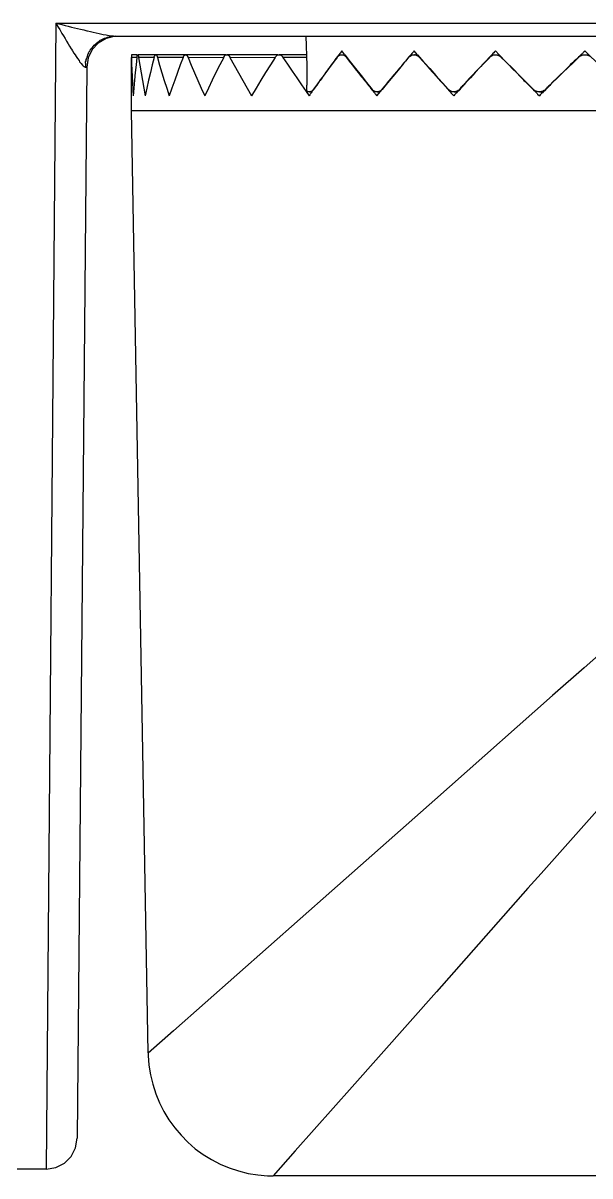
# Model space of a CAD drawing. Header units: millimetres. Extents: x -495897 to 1376592, y -28539 to 470976.
# Drawn here: x 267482 to 268071, y 257874 to 259073 of the extents above; entities that cross this region are included whole.
import ezdxf

# ---------------------------------------------------------------- set-up
doc = ezdxf.new("R2010")
doc.units = ezdxf.units.MM

msp = doc.modelspace()

# ---------------------------------------------------------------- linework, layer by layer
at = {"color": 0}
for p, q in [((267516.034, 259073.021), (267506.024, 257881.35)), ((267516.034, 259073.021), (268696.564, 259073.021)), ((267516.034, 259073.021), (267519.154, 259072.137)), ((267516.034, 259073.021), (267516.814, 259071.591)), ((267516.814, 259071.591), (267518.504, 259068.913)), ((267518.504, 259068.913), (267520.194, 259066.222)), ((267519.154, 259072.137), (267522.404, 259071.409)), ((267522.404, 259071.409), (267525.654, 259070.512)), ((267525.654, 259070.512), (267529.034, 259069.797)), ((267529.034, 259069.797), (267532.284, 259068.913)), ((267532.284, 259068.913), (267535.534, 259068.185)), ((267535.534, 259068.185), (267538.784, 259067.288)), ((267520.194, 259066.222), (267520.844, 259064.961)), ((267520.844, 259064.961), (267522.404, 259062.27)), ((267522.404, 259062.27), (267524.094, 259059.592)), ((267524.094, 259059.592), (267525.654, 259056.901)), ((267525.654, 259056.901), (267527.344, 259054.21)), ((267538.784, 259067.288), (267541.904, 259066.573)), ((267541.904, 259066.573), (267545.154, 259065.858)), ((267545.154, 259065.858), (267548.404, 259064.961)), ((267548.404, 259064.961), (267549.054, 259064.779)), ((267549.054, 259064.779), (267552.044, 259064.246)), ((267552.044, 259064.246), (267555.034, 259063.531)), ((267555.034, 259063.531), (267557.894, 259062.816)), ((267557.894, 259062.816), (267561.014, 259062.27)), ((267561.014, 259062.27), (267563.874, 259061.555)), ((267563.874, 259061.555), (267565.434, 259061.204)), ((267563.874, 259055.822), (267565.304, 259056.537)), ((267565.304, 259056.537), (267566.734, 259057.265)), ((267565.434, 259061.204), (267568.294, 259060.671)), ((267566.734, 259057.265), (267568.294, 259057.798)), ((267568.294, 259060.671), (267571.154, 259060.125)), ((267568.294, 259057.798), (267569.984, 259058.331)), ((267569.984, 259058.331), (267571.544, 259058.695)), ((267571.154, 259060.125), (267571.544, 259060.125)), ((267571.544, 259060.125), (267574.014, 259059.761)), ((267571.544, 259058.695), (267573.104, 259059.046)), ((267573.104, 259059.046), (267574.794, 259059.228)), ((267574.014, 259059.761), (267576.224, 259059.592)), ((267574.794, 259059.228), (267576.354, 259059.41)), ((267576.224, 259059.592), (267577.914, 259059.41)), ((267576.354, 259059.41), (267577.914, 259059.41)), ((267577.914, 259059.41), (268562.014, 259059.41)), ((267527.344, 259054.21), (267528.904, 259051.532)), ((267528.904, 259051.532), (267530.464, 259048.841)), ((267530.464, 259048.841), (267532.154, 259046.15)), ((267532.154, 259046.15), (267532.284, 259045.981)), ((267532.284, 259045.981), (267533.584, 259044.005)), ((267551.134, 259043.29), (267551.784, 259044.72)), ((267551.784, 259044.72), (267552.694, 259046.15)), ((267552.694, 259046.15), (267553.734, 259047.411)), ((267553.734, 259047.411), (267554.904, 259048.659)), ((267554.904, 259048.659), (267555.944, 259049.92)), ((267555.944, 259049.92), (267557.244, 259051.168)), ((267557.244, 259051.168), (267558.414, 259052.247)), ((267558.414, 259052.247), (267559.714, 259053.313)), ((267559.714, 259053.313), (267561.014, 259054.21)), ((267561.014, 259054.21), (267562.314, 259055.107)), ((267562.314, 259055.107), (267563.874, 259055.822)), ((267533.584, 259044.005), (267534.754, 259041.847)), ((267534.754, 259041.847), (267536.054, 259039.884)), ((267536.054, 259039.884), (267537.354, 259038.09)), ((267537.354, 259038.09), (267538.784, 259036.114)), ((267538.784, 259036.114), (267540.214, 259033.969)), ((267540.214, 259033.969), (267540.864, 259032.721)), ((267540.864, 259032.721), (267542.554, 259030.927)), ((267546.974, 259031.46), (267547.104, 259032.539)), ((267547.104, 259032.539), (267547.494, 259033.787)), ((267547.494, 259033.787), (267547.754, 259035.048)), ((267547.754, 259035.048), (267548.274, 259036.296)), ((267548.274, 259036.296), (267548.664, 259037.557)), ((267548.664, 259037.557), (267548.924, 259038.623)), ((267548.924, 259038.623), (267549.314, 259039.884)), ((267549.314, 259039.884), (267549.834, 259040.963)), ((267549.834, 259040.963), (267550.354, 259042.211)), ((267550.354, 259042.211), (267550.874, 259043.29)), ((267600.404, 259040.066), (267594.944, 259040.066)), ((267594.944, 259040.066), (267594.944, 259037.375)), ((267600.404, 259037.375), (267594.944, 259037.375)), ((267594.944, 258982.021), (267594.944, 259037.375)), ((267600.404, 259037.375), (267600.534, 259037.739)), ((267600.404, 259037.375), (267600.404, 259037.375)), ((267600.534, 259038.454), (267600.664, 259038.805)), ((267600.534, 259038.272), (267600.534, 259038.454)), ((267600.534, 259037.908), (267600.534, 259038.272)), ((267600.534, 259037.739), (267600.534, 259037.908)), ((267600.664, 259039.351), (267600.924, 259039.52)), ((267600.664, 259039.169), (267600.664, 259039.351)), ((267600.664, 259038.805), (267600.664, 259039.169)), ((267600.924, 259039.884), (267601.054, 259040.066)), ((267600.924, 259039.52), (267600.924, 259039.884)), ((267601.054, 259040.066), (267601.314, 259040.066)), ((267619.904, 259040.066), (267601.314, 259040.066)), ((267601.314, 259040.066), (267601.444, 259040.066)), ((267601.444, 259040.066), (267601.574, 259039.884)), ((267601.574, 259039.884), (267601.574, 259039.702)), ((267601.574, 259039.702), (267601.834, 259039.52)), ((267601.834, 259039.52), (267601.834, 259039.351)), ((267601.834, 259039.351), (267601.834, 259039.169)), ((267601.834, 259039.169), (267601.834, 259038.805)), ((267601.834, 259038.805), (267601.964, 259038.454)), ((267601.964, 259038.454), (267601.964, 259038.272)), ((267601.964, 259038.272), (267601.964, 259037.908)), ((267601.964, 259037.908), (267602.224, 259037.739)), ((267602.224, 259037.739), (267602.224, 259037.375)), ((267618.214, 259037.193), (267602.224, 259037.375)), ((267618.214, 259037.193), (267602.224, 259037.375)), ((267618.214, 259037.557), (267618.474, 259037.908)), ((267618.214, 259037.375), (267618.214, 259037.557)), ((267618.474, 259038.272), (267618.604, 259038.454)), ((267618.474, 259037.908), (267618.474, 259038.272)), ((267618.604, 259038.454), (267618.864, 259038.805)), ((267618.864, 259038.805), (267618.994, 259039.169)), ((267618.994, 259039.169), (267619.254, 259039.351)), ((267619.254, 259039.52), (267619.384, 259039.884)), ((267619.254, 259039.351), (267619.254, 259039.52)), ((267619.384, 259039.884), (267619.644, 259040.066)), ((267619.644, 259040.066), (267619.904, 259040.066)), ((267650.844, 259039.884), (267619.904, 259040.066)), ((267619.904, 259040.066), (267620.034, 259040.066)), ((267620.034, 259040.066), (267620.424, 259040.066)), ((267620.424, 259040.066), (267620.424, 259040.066)), ((267620.424, 259040.066), (267620.554, 259039.884)), ((267620.554, 259039.884), (267620.814, 259039.702)), ((267620.814, 259039.702), (267620.814, 259039.52)), ((267620.814, 259039.52), (267620.944, 259039.351)), ((267620.944, 259039.351), (267621.204, 259039.169)), ((267621.204, 259039.169), (267621.204, 259038.805)), ((267621.204, 259038.805), (267621.334, 259038.623)), ((267621.334, 259038.623), (267621.334, 259038.454)), ((267621.334, 259038.454), (267621.334, 259038.272)), ((267621.334, 259038.272), (267621.594, 259038.272)), ((267621.594, 259038.272), (267621.594, 259038.09)), ((267621.594, 259038.09), (267621.594, 259037.908)), ((267621.594, 259037.908), (267621.594, 259037.908)), ((267621.594, 259037.908), (267621.594, 259037.739)), ((267621.594, 259037.739), (267621.594, 259037.739)), ((267621.594, 259037.739), (267621.724, 259037.557)), ((267621.724, 259037.557), (267621.724, 259037.557)), ((267621.724, 259037.557), (267621.724, 259037.375)), ((267648.504, 259037.193), (267621.724, 259037.375)), ((267648.504, 259037.557), (267648.764, 259037.908)), ((267648.504, 259037.375), (267648.504, 259037.557)), ((267648.764, 259037.908), (267648.894, 259038.272)), ((267648.894, 259038.272), (267649.154, 259038.623)), ((267649.154, 259038.623), (267649.284, 259038.805)), ((267649.284, 259038.805), (267649.414, 259039.169)), ((267649.414, 259039.169), (267649.674, 259039.351)), ((267649.674, 259039.351), (267650.064, 259039.702)), ((267650.064, 259039.702), (267650.194, 259039.884)), ((267650.194, 259039.884), (267650.454, 259040.066)), ((267650.454, 259040.066), (267650.844, 259040.066)), ((267692.834, 259039.884), (267650.844, 259040.066)), ((267650.844, 259040.066), (267651.234, 259040.066)), ((267651.234, 259040.066), (267651.494, 259040.066)), ((267651.494, 259040.066), (267651.494, 259040.066)), ((267651.494, 259040.066), (267651.754, 259039.884)), ((267651.754, 259039.884), (267652.014, 259039.702)), ((267652.014, 259039.702), (267652.144, 259039.52)), ((267652.144, 259039.52), (267652.274, 259039.351)), ((267652.274, 259039.351), (267652.534, 259039.169)), ((267652.534, 259039.169), (267652.664, 259038.987)), ((267652.664, 259038.987), (267652.794, 259038.805)), ((267652.794, 259038.805), (267652.794, 259038.454)), ((267652.794, 259038.454), (267653.054, 259038.454)), ((267653.054, 259038.454), (267653.184, 259038.272)), ((267653.184, 259038.272), (267653.184, 259038.09)), ((267653.184, 259038.09), (267653.184, 259038.09)), ((267653.184, 259038.09), (267653.184, 259037.908)), ((267653.184, 259037.908), (267653.184, 259037.908)), ((267653.184, 259037.908), (267653.444, 259037.739)), ((267653.444, 259037.739), (267653.444, 259037.557)), ((267653.444, 259037.557), (267653.444, 259037.557)), ((267653.444, 259037.557), (267653.444, 259037.375)), ((267690.624, 259037.011), (267653.444, 259037.375)), ((267690.624, 259037.011), (267653.444, 259037.375)), ((267690.624, 259037.375), (267690.884, 259037.908)), ((267690.624, 259037.375), (267690.624, 259037.375)), ((267690.884, 259037.908), (267691.014, 259038.272)), ((267691.014, 259038.272), (267691.404, 259038.623)), ((267691.404, 259038.623), (267691.534, 259038.805)), ((267691.534, 259038.805), (267691.924, 259039.169)), ((267691.924, 259039.169), (267692.314, 259039.52)), ((267692.314, 259039.52), (267692.574, 259039.884)), ((267692.574, 259039.884), (267692.964, 259040.066)), ((267692.964, 259040.066), (267693.484, 259040.066)), ((267693.484, 259040.066), (267693.874, 259040.066)), ((267746.784, 259039.884), (267693.874, 259040.066)), ((267693.874, 259040.066), (267694.134, 259040.066)), ((267694.134, 259040.066), (267694.264, 259040.066)), ((267694.264, 259040.066), (267694.654, 259040.066)), ((267694.654, 259040.066), (267694.784, 259039.884)), ((267694.784, 259039.884), (267694.914, 259039.884)), ((267694.914, 259039.884), (267695.174, 259039.702)), ((267695.174, 259039.702), (267695.304, 259039.702)), ((267695.304, 259039.702), (267695.564, 259039.52)), ((267695.564, 259039.52), (267695.694, 259039.351)), ((267695.694, 259039.351), (267695.824, 259039.351)), ((267695.824, 259039.351), (267695.824, 259039.169)), ((267695.824, 259039.169), (267696.084, 259039.169)), ((267696.084, 259039.169), (267696.214, 259038.987)), ((267696.214, 259038.987), (267696.214, 259038.805)), ((267696.214, 259038.805), (267696.344, 259038.623)), ((267696.344, 259038.623), (267696.604, 259038.454)), ((267696.604, 259038.454), (267696.734, 259038.272)), ((267696.734, 259038.272), (267696.734, 259037.908)), ((267696.734, 259037.908), (267696.864, 259037.739)), ((267696.864, 259037.739), (267697.124, 259037.557)), ((267697.124, 259037.557), (267697.124, 259037.375)), ((267743.404, 259037.011), (267697.124, 259037.375)), ((267744.184, 259037.375), (267744.444, 259037.739)), ((267744.444, 259037.739), (267744.704, 259038.09)), ((267744.704, 259038.09), (267745.094, 259038.623)), ((267745.094, 259038.623), (267745.484, 259038.987)), ((267745.094, 259038.623), (267745.094, 259038.623)), ((267745.484, 259038.987), (267745.874, 259039.351)), ((267745.874, 259039.351), (267746.394, 259039.52)), ((267746.394, 259039.52), (267746.784, 259039.884)), ((267746.784, 259039.884), (267747.304, 259040.066)), ((267747.304, 259040.066), (267747.824, 259040.066)), ((267747.824, 259040.066), (267748.214, 259040.066)), ((267776.814, 259039.884), (267748.214, 259040.066)), ((267748.734, 259040.066), (267748.864, 259040.066)), ((267748.864, 259040.066), (267749.254, 259039.884)), ((267749.254, 259039.884), (267749.514, 259039.884)), ((267749.514, 259039.884), (267749.904, 259039.702)), ((267749.904, 259039.702), (267750.294, 259039.351)), ((267750.294, 259039.351), (267750.684, 259039.169)), ((267750.684, 259039.169), (267751.074, 259038.805)), ((267751.074, 259038.805), (267751.464, 259038.454)), ((267751.464, 259038.454), (267751.724, 259038.09)), ((267751.724, 259038.09), (267751.854, 259037.739)), ((267751.854, 259037.739), (267752.244, 259037.375)), ((267776.814, 259037.193), (267752.244, 259037.375)), ((267776.814, 259037.193), (267752.244, 259037.375)), ((267808.794, 259037.375), (267808.924, 259037.739)), ((267808.924, 259037.739), (267809.184, 259038.09)), ((267809.184, 259038.09), (267809.834, 259038.623)), ((267809.834, 259038.623), (267810.224, 259038.987)), ((267809.834, 259038.623), (267809.834, 259038.623)), ((267810.224, 259038.987), (267810.744, 259039.351)), ((267810.744, 259039.351), (267811.264, 259039.52)), ((267811.264, 259039.52), (267811.784, 259039.884)), ((267811.784, 259039.884), (267812.304, 259040.066)), ((267812.304, 259040.066), (267812.824, 259040.066)), ((267812.824, 259040.066), (267813.344, 259040.066)), ((267816.464, 259040.066), (267813.344, 259044.005)), ((267813.344, 259040.066), (267813.604, 259040.066)), ((267813.604, 259040.066), (267813.864, 259040.066)), ((267813.864, 259040.066), (267814.514, 259040.066)), ((267814.514, 259040.066), (267814.644, 259039.884)), ((267814.644, 259039.884), (267815.034, 259039.884)), ((267815.164, 259041.496), (267814.774, 259042.211)), ((267815.034, 259039.884), (267815.554, 259039.702)), ((267815.554, 259039.702), (267815.944, 259039.52)), ((267815.944, 259039.52), (267816.204, 259039.351)), ((267816.204, 259039.351), (267816.594, 259038.987)), ((267816.594, 259038.987), (267816.724, 259038.805)), ((267816.724, 259038.805), (267817.114, 259038.454)), ((267817.114, 259038.454), (267817.114, 259038.454)), ((267817.114, 259038.454), (267817.504, 259038.272)), ((267817.504, 259038.272), (267817.504, 259038.09)), ((267817.504, 259038.09), (267817.634, 259038.09)), ((267817.634, 259038.09), (267817.634, 259037.908)), ((267817.634, 259037.908), (267817.634, 259037.908)), ((267817.634, 259037.908), (267817.894, 259037.739)), ((267817.894, 259037.739), (267817.894, 259037.557)), ((267817.894, 259037.557), (267818.024, 259037.557)), ((267818.024, 259037.557), (267818.284, 259037.375)), ((267883.284, 259037.375), (267883.544, 259037.739)), ((267883.544, 259037.739), (267883.934, 259038.09)), ((267883.934, 259038.09), (267884.454, 259038.623)), ((267884.454, 259038.623), (267884.714, 259038.623)), ((267884.714, 259038.623), (267885.234, 259038.987)), ((267885.234, 259038.987), (267885.754, 259039.351)), ((267885.754, 259039.351), (267886.274, 259039.702)), ((267886.274, 259039.702), (267886.794, 259039.884)), ((267886.794, 259039.884), (267887.574, 259040.066)), ((267887.574, 259040.066), (267888.094, 259040.066)), ((267888.094, 259040.066), (267888.874, 259040.066)), ((267891.994, 259040.066), (267888.614, 259044.005)), ((267889.914, 259040.066), (267888.874, 259040.066)), ((267888.874, 259040.066), (267888.874, 259040.066)), ((267888.874, 259040.066), (267889.264, 259040.066)), ((267889.264, 259040.066), (267889.654, 259040.066)), ((267889.654, 259040.066), (267890.174, 259039.884)), ((267890.174, 259039.884), (267890.824, 259039.702)), ((267890.824, 259039.702), (267891.084, 259039.702)), ((267891.084, 259039.702), (267891.474, 259039.351)), ((267891.474, 259039.351), (267891.994, 259039.169)), ((267891.994, 259039.169), (267892.254, 259038.987)), ((267892.254, 259038.987), (267892.514, 259038.805)), ((267892.514, 259038.805), (267892.904, 259038.454)), ((267892.904, 259038.454), (267893.034, 259038.454)), ((267893.034, 259038.454), (267893.294, 259038.272)), ((267893.294, 259038.272), (267893.294, 259038.09)), ((267893.294, 259038.09), (267893.424, 259038.09)), ((267893.424, 259038.09), (267893.684, 259037.908)), ((267893.684, 259037.908), (267893.684, 259037.908)), ((267893.684, 259037.908), (267893.814, 259037.739)), ((267893.814, 259037.739), (267893.944, 259037.557)), ((267893.944, 259037.557), (267893.944, 259037.557)), ((267893.944, 259037.557), (267894.204, 259037.375)), ((267967.264, 259037.375), (267967.654, 259037.739)), ((267967.654, 259037.739), (267968.174, 259038.09)), ((267968.174, 259038.09), (267968.694, 259038.623)), ((267968.694, 259038.623), (267968.824, 259038.623)), ((267968.824, 259038.623), (267969.344, 259038.987)), ((267969.344, 259038.987), (267969.994, 259039.351)), ((267969.994, 259039.351), (267970.644, 259039.702)), ((267970.644, 259039.702), (267971.424, 259039.884)), ((267971.424, 259039.884), (267971.944, 259040.066)), ((267971.944, 259040.066), (267972.594, 259040.066)), ((267972.594, 259040.066), (267973.374, 259040.066)), ((267977.014, 259040.066), (267973.114, 259044.005)), ((267973.374, 259040.066), (267973.504, 259040.066)), ((267973.504, 259040.066), (267974.024, 259040.066)), ((267974.024, 259040.066), (267974.674, 259040.066)), ((267974.674, 259040.066), (267974.934, 259039.884)), ((267974.934, 259039.884), (267975.454, 259039.702)), ((267975.454, 259039.702), (267976.104, 259039.702)), ((267976.104, 259039.702), (267976.364, 259039.351)), ((267976.364, 259039.351), (267977.014, 259039.169)), ((267977.014, 259039.169), (267977.144, 259038.987)), ((267977.144, 259038.987), (267977.664, 259038.805)), ((267977.664, 259038.805), (267978.184, 259038.454)), ((268057.354, 259035.581), (268057.094, 259035.048)), ((268057.874, 259035.945), (268057.354, 259035.581)), ((268058.394, 259036.478), (268057.874, 259035.945)), ((268058.784, 259036.842), (268058.394, 259036.478)), ((268059.304, 259037.375), (268058.784, 259036.842)), ((268059.694, 259037.739), (268059.304, 259037.375)), ((268060.214, 259038.272), (268059.694, 259037.739)), ((268059.694, 259037.375), (268060.084, 259037.739)), ((268060.084, 259037.739), (268060.604, 259038.09)), ((268060.604, 259038.623), (268060.214, 259038.272)), ((268061.124, 259039.169), (268060.604, 259038.623)), ((268060.604, 259038.09), (268061.254, 259038.623)), ((268061.514, 259039.52), (268061.124, 259039.169)), ((268061.254, 259038.623), (268061.514, 259038.805)), ((268062.034, 259040.066), (268061.514, 259039.52)), ((268061.514, 259038.805), (268062.164, 259039.169)), ((268062.424, 259040.417), (268062.034, 259040.066)), ((268062.164, 259039.169), (268062.814, 259039.351)), ((268062.944, 259040.781), (268062.424, 259040.417)), ((268062.814, 259039.351), (268063.464, 259039.702)), ((268063.464, 259041.314), (268062.944, 259040.781)), ((268063.984, 259041.847), (268063.464, 259041.314)), ((268063.464, 259039.702), (268064.244, 259039.884)), ((268064.374, 259042.211), (268063.984, 259041.847)), ((268064.244, 259039.884), (268064.894, 259040.066)), ((268064.894, 259042.744), (268064.374, 259042.211)), ((268065.284, 259043.108), (268064.894, 259042.744)), ((268064.894, 259040.066), (268065.544, 259040.066)), ((268065.544, 259043.472), (268065.284, 259043.108)), ((268066.194, 259044.005), (268065.544, 259043.472)), ((268065.544, 259040.066), (268066.324, 259040.066)), ((268070.744, 259039.52), (268066.194, 259044.005)), ((268066.324, 259040.066), (268066.844, 259040.066)), ((268066.844, 259040.066), (268067.364, 259040.066)), ((268067.364, 259040.066), (268067.884, 259039.884)), ((268067.884, 259039.884), (268068.534, 259039.884)), ((268068.534, 259039.884), (268069.054, 259039.702)), ((268069.054, 259039.702), (268069.574, 259039.52)), ((268069.574, 259039.52), (268070.094, 259039.351)), ((268070.094, 259039.351), (268070.614, 259038.987)), ((268070.614, 259038.987), (268071.004, 259038.805)), ((268071.004, 259038.805), (268071.394, 259038.454)), ((267548.274, 259027.17), (267538.394, 257913.421)), ((267542.554, 259030.927), (267543.724, 259029.315)), ((267543.724, 259029.315), (267544.634, 259028.418)), ((267544.634, 259028.418), (267545.414, 259027.703)), ((267545.414, 259027.703), (267545.934, 259027.521)), ((267545.934, 259027.521), (267546.454, 259027.17)), ((267546.454, 259027.17), (267546.844, 259027.17)), ((267546.844, 259027.17), (267546.974, 259027.17)), ((267546.974, 259027.17), (267547.104, 259027.17)), ((267547.104, 259027.17), (267547.494, 259027.17)), ((267547.494, 259027.17), (267547.754, 259027.17)), ((267547.754, 259027.17), (267547.884, 259027.17)), ((267547.884, 259027.17), (267548.014, 259027.17)), ((267548.014, 259027.17), (267548.014, 259027.17)), ((267548.014, 259027.17), (267548.014, 259027.17)), ((267782.144, 259001.365), (267787.474, 259008.541)), ((267776.424, 259001.898), (267779.544, 258997.426)), ((267777.984, 259001.898), (267777.724, 259001.898)), ((267777.984, 259001.729), (267777.984, 259001.898)), ((267778.114, 259001.729), (267777.984, 259001.729)), ((267778.244, 259001.547), (267778.114, 259001.729)), ((267778.114, 259001.729), (267778.114, 259001.729)), ((267778.374, 259001.547), (267778.244, 259001.547)), ((267778.634, 259001.547), (267778.374, 259001.547)), ((267778.764, 259001.547), (267778.634, 259001.547)), ((267778.634, 259001.547), (267778.634, 259001.547)), ((267779.024, 259001.365), (267778.764, 259001.547)), ((267779.284, 259001.365), (267779.024, 259001.365)), ((267779.024, 259001.365), (267779.024, 259001.365)), ((267779.024, 259001.365), (267779.024, 259001.365)), ((267779.934, 259001.365), (267779.284, 259001.365)), ((267779.284, 259001.365), (267779.284, 259001.365)), ((267779.934, 259001.365), (267782.014, 259001.365)), ((267780.194, 259001.365), (267779.934, 259001.365)), ((267780.714, 259001.547), (267780.194, 259001.365)), ((267781.364, 259001.729), (267780.714, 259001.547)), ((267781.884, 259001.898), (267781.364, 259001.729)), ((267782.144, 259002.262), (267781.884, 259001.898)), ((267782.794, 259002.444), (267782.144, 259002.262)), ((267783.054, 259002.808), (267782.794, 259002.444)), ((267783.314, 259002.977), (267783.054, 259002.808)), ((267783.704, 259003.341), (267783.314, 259002.977)), ((267783.834, 259003.692), (267783.704, 259003.341)), ((267784.094, 259004.056), (267783.834, 259003.692)), ((267845.064, 259003.874), (267845.064, 259004.056)), ((267845.194, 259003.692), (267845.064, 259003.874)), ((267845.064, 259003.874), (267845.064, 259003.874)), ((267845.454, 259003.692), (267845.194, 259003.692)), ((267845.194, 259003.692), (267845.194, 259003.692)), ((267845.454, 259003.523), (267845.454, 259003.692)), ((267845.584, 259003.523), (267845.454, 259003.523)), ((267845.584, 259003.341), (267845.584, 259003.523)), ((267845.844, 259003.159), (267845.584, 259003.341)), ((267845.584, 259003.341), (267845.584, 259003.341)), ((267846.104, 259002.977), (267845.844, 259003.159)), ((267846.494, 259002.613), (267846.104, 259002.977)), ((267846.884, 259002.444), (267846.494, 259002.613)), ((267847.274, 259002.08), (267846.884, 259002.444)), ((267847.534, 259001.898), (267847.274, 259002.08)), ((267848.184, 259001.729), (267847.534, 259001.898)), ((267848.444, 259001.547), (267848.184, 259001.729)), ((267848.184, 258999.571), (267849.874, 258997.426)), ((267848.964, 259001.547), (267848.444, 259001.547)), ((267849.614, 259001.365), (267848.964, 259001.547)), ((267849.874, 259001.365), (267849.614, 259001.365)), ((267849.874, 258997.426), (267855.334, 259004.056)), ((267850.134, 259001.365), (267849.874, 259001.365)), ((267850.134, 259001.365), (267852.994, 259001.365)), ((267850.654, 259001.365), (267850.134, 259001.365)), ((267851.304, 259001.365), (267850.654, 259001.365)), ((267851.954, 259001.729), (267851.304, 259001.365)), ((267852.474, 259001.898), (267851.954, 259001.729)), ((267852.994, 259002.08), (267852.474, 259001.898)), ((267853.514, 259002.444), (267852.994, 259002.08)), ((267853.904, 259002.808), (267853.514, 259002.444)), ((267854.034, 259002.977), (267853.904, 259002.808)), ((267854.424, 259003.341), (267854.034, 259002.977)), ((267854.684, 259003.692), (267854.424, 259003.341)), ((267855.074, 259004.056), (267854.684, 259003.692)), ((267925.664, 259002.808), (267925.404, 259003.159)), ((267926.054, 259002.613), (267925.664, 259002.808)), ((267926.444, 259002.444), (267926.054, 259002.613)), ((267926.964, 259002.08), (267926.444, 259002.444)), ((267927.224, 259001.898), (267926.964, 259002.08)), ((267927.874, 259001.729), (267927.224, 259001.898)), ((267928.394, 259001.547), (267927.874, 259001.729)), ((267928.004, 258999.389), (267929.824, 258997.426)), ((267928.914, 259001.547), (267928.394, 259001.547)), ((267929.434, 259001.365), (267928.914, 259001.547)), ((267929.954, 259001.365), (267929.434, 259001.365)), ((267930.214, 259001.365), (267929.954, 259001.365)), ((267930.214, 259001.365), (267933.334, 259001.365)), ((267930.734, 259001.365), (267930.214, 259001.365)), ((267931.384, 259001.365), (267930.734, 259001.365)), ((267931.904, 259001.729), (267931.384, 259001.365)), ((267932.684, 259001.898), (267931.904, 259001.729)), ((267933.204, 259002.08), (267932.684, 259001.898)), ((267933.724, 259002.444), (267933.204, 259002.08)), ((267933.334, 259001.365), (267936.064, 259004.056)), ((267934.244, 259002.808), (267933.724, 259002.444)), ((267934.504, 259002.977), (267934.244, 259002.808)), ((267935.024, 259003.341), (267934.504, 259002.977)), ((267935.414, 259003.692), (267935.024, 259003.341)), ((267935.674, 259004.056), (267935.414, 259003.692)), ((268012.374, 259003.874), (268012.894, 259003.341)), ((268012.894, 259003.341), (268013.284, 259002.808)), ((268013.284, 259002.808), (268013.804, 259002.444)), ((268014.064, 259002.808), (268013.674, 259003.159)), ((268013.804, 259002.444), (268014.324, 259002.08)), ((268014.584, 259002.613), (268014.064, 259002.808)), ((268014.324, 259002.08), (268014.714, 259001.547)), ((268015.104, 259002.262), (268014.584, 259002.613)), ((268014.714, 259001.547), (268015.104, 259001.014)), ((268015.624, 259002.08), (268015.104, 259002.262)), ((268015.104, 259001.014), (268015.624, 259000.65)), ((268016.144, 259001.898), (268015.624, 259002.08)), ((268015.624, 259000.65), (268016.144, 259000.117)), ((268016.664, 259001.729), (268016.144, 259001.898)), ((268016.144, 259000.117), (268016.534, 258999.753)), ((268016.534, 258999.753), (268017.054, 258999.22)), ((268017.184, 259001.547), (268016.664, 259001.729)), ((268017.054, 258999.22), (268018.874, 258997.426)), ((268017.834, 259001.365), (268017.184, 259001.547)), ((268018.484, 259001.365), (268017.834, 259001.365)), ((268019.004, 259001.365), (268018.484, 259001.365)), ((268019.004, 259001.365), (268022.774, 259001.365)), ((268019.784, 259001.365), (268019.004, 259001.365)), ((268020.434, 259001.365), (268019.784, 259001.365)), ((268020.954, 259001.729), (268020.434, 259001.365)), ((268021.734, 259001.898), (268020.954, 259001.729)), ((268022.514, 259002.08), (268021.734, 259001.898)), ((268022.904, 259002.444), (268022.514, 259002.08)), ((268022.774, 259001.365), (268025.504, 259004.056)), ((268023.554, 259002.808), (268022.904, 259002.444)), ((268023.814, 259002.977), (268023.554, 259002.808)), ((268024.464, 259003.341), (268023.814, 259002.977)), ((268024.984, 259003.692), (268024.464, 259003.341)), ((268025.114, 259004.056), (268024.984, 259003.692)), ((267594.944, 258982.021), (268700.334, 258982.021)), ((267611.974, 258002.094), (267594.944, 258982.021)), ((268139.904, 258468.586), (268065.284, 258402.481)), ((268065.284, 258402.481), (268032.654, 258373.647)), ((268032.654, 258373.647), (267925.534, 258278.877)), ((268116.114, 258296.427), (268020.824, 258188.774)), ((267925.534, 258278.877), (267910.064, 258265.253)), ((267910.064, 258265.253), (267802.944, 258170.496)), ((268020.824, 258188.774), (268007.044, 258173.356)), ((267802.944, 258170.496), (267704.404, 258083.435)), ((268007.044, 258173.356), (267911.754, 258065.69)), ((267704.404, 258083.435), (267638.364, 258025.208)), ((267911.754, 258065.69), (267824.134, 257966.799)), ((267638.364, 258025.208), (267611.974, 258001.912)), ((267612.234, 258002.094), (267611.974, 258002.094)), ((267611.974, 258002.094), (267612.234, 257999.585)), ((267612.234, 257999.585), (267612.884, 257989.38)), ((267612.884, 257989.38), (267614.574, 257979.344)), ((267614.574, 257979.344), (267616.914, 257969.49)), ((267616.914, 257969.49), (267619.904, 257959.636)), ((267824.134, 257966.799), (267765.114, 257900.343)), ((267619.904, 257959.636), (267623.804, 257950.328)), ((267623.804, 257950.328), (267628.354, 257941.189)), ((267628.354, 257941.189), (267633.684, 257932.583)), ((267633.684, 257932.583), (267639.664, 257924.341)), ((267639.664, 257924.341), (267646.294, 257916.463)), ((267646.294, 257916.463), (267653.444, 257909.3)), ((267653.444, 257909.3), (267661.114, 257902.488)), ((267661.114, 257902.488), (267669.304, 257896.586)), ((267669.304, 257896.586), (267677.884, 257891.204)), ((267765.114, 257900.343), (267742.104, 257874.369)), ((267506.024, 257881.35), (266977.184, 257881.35)), ((267677.884, 257891.204), (267686.854, 257886.55)), ((267686.854, 257886.55), (267696.344, 257882.611)), ((267696.344, 257882.611), (267706.094, 257879.387)), ((267706.094, 257879.387), (267715.974, 257876.878)), ((267715.974, 257876.878), (267725.984, 257875.266)), ((267725.984, 257875.266), (267736.124, 257874.369)), ((267736.124, 257874.369), (267742.104, 257874.187)), ((267743.534, 257875.799), (267742.104, 257874.369)), ((267742.104, 257874.369), (267742.104, 257874.187)), ((268445.404, 257874.187), (267742.104, 257874.187))]:
    msp.add_line(p, q, dxfattribs=at)
for points in [[(267577.914, 259059.228), (267568.424, 259057.031), (267560.234, 259052.247), (267553.864, 259045.37), (267549.704, 259036.842), (267548.274, 259027.17)], [(267776.164, 259059.41), (267776.554, 259049.205), (267776.814, 259039), (267776.944, 259028.808), (267777.074, 259018.655), (267776.944, 259008.541)], [(267594.944, 259037.375), (267594.944, 259036.062), (267594.944, 259034.736), (267594.944, 259033.384), (267594.944, 259032.058), (267594.944, 259030.745)], [(267600.404, 259037.375), (267599.494, 259029.419), (267598.584, 259021.45), (267597.804, 259013.468), (267597.154, 259005.473), (267596.634, 258997.426)], [(267602.224, 259037.375), (267603.394, 259029.341), (267604.694, 259021.333), (267606.124, 259013.351), (267607.554, 259005.382), (267609.114, 258997.426)], [(267618.214, 259037.375), (267616.264, 259029.419), (267614.444, 259021.45), (267612.494, 259013.468), (267610.804, 259005.473), (267609.114, 258997.426)], [(267621.724, 259037.375), (267623.934, 259029.341), (267626.404, 259021.333), (267628.874, 259013.351), (267631.344, 259005.382), (267634.074, 258997.426)], [(267648.504, 259037.375), (267645.514, 259029.484), (267642.524, 259021.528), (267639.664, 259013.52), (267636.804, 259005.486), (267634.074, 258997.426)], [(267653.574, 259037.375), (267656.824, 259029.341), (267660.334, 259021.333), (267663.714, 259013.351), (267667.354, 259005.382), (267670.994, 258997.426)], [(267690.624, 259037.375), (267686.594, 259029.484), (267682.564, 259021.528), (267678.664, 259013.52), (267674.764, 259005.486), (267670.994, 258997.426)], [(267697.124, 259037.375), (267701.544, 259029.341), (267705.964, 259021.333), (267710.384, 259013.351), (267715.064, 259005.382), (267719.614, 258997.426)], [(267744.184, 259037.375), (267739.244, 259029.484), (267734.174, 259021.528), (267729.364, 259013.52), (267724.424, 259005.486), (267719.614, 258997.426)], [(267748.734, 259040.066), (267748.604, 259040.066), (267748.474, 259040.066), (267748.344, 259040.066), (267748.214, 259040.066), (267748.214, 259040.066)], [(267752.244, 259037.375), (267757.054, 259030.199), (267761.864, 259023.062), (267766.674, 259015.964), (267771.484, 259008.918), (267776.424, 259001.898)], [(267808.794, 259037.375), (267805.674, 259033.397), (267802.684, 259029.419), (267799.694, 259025.441), (267796.704, 259021.463), (267793.844, 259017.498)], [(267806.714, 259035.048), (267805.414, 259033.306), (267804.114, 259031.551), (267802.814, 259029.77), (267801.384, 259028.002), (267800.084, 259026.273)], [(267809.964, 259039.52), (267809.314, 259038.662), (267808.664, 259037.791), (267808.014, 259036.907), (267807.364, 259035.997), (267806.714, 259035.048)], [(267813.344, 259044.005), (267812.694, 259043.121), (267812.044, 259042.224), (267811.264, 259041.301), (267810.614, 259040.404), (267809.964, 259039.52)], [(267816.464, 259040.066), (267822.054, 259032.838), (267827.774, 259025.61), (267833.494, 259018.382), (267839.214, 259011.193), (267845.064, 259004.056)], [(267818.284, 259037.375), (267821.274, 259033.397), (267824.264, 259029.419), (267827.384, 259025.441), (267830.634, 259021.463), (267833.754, 259017.498)], [(267883.284, 259037.375), (267877.564, 259030.797), (267871.974, 259024.18), (267866.384, 259017.511), (267860.794, 259010.803), (267855.334, 259004.056)], [(267881.074, 259035.048), (267879.644, 259033.306), (267878.084, 259031.551), (267876.524, 259029.77), (267875.094, 259028.002), (267873.534, 259026.273)], [(267884.844, 259039.52), (267884.064, 259038.662), (267883.284, 259037.791), (267882.634, 259036.907), (267881.854, 259035.997), (267881.074, 259035.048)], [(267888.614, 259044.005), (267887.834, 259043.121), (267887.054, 259042.224), (267886.404, 259041.301), (267885.624, 259040.404), (267884.844, 259039.52)], [(267891.994, 259040.066), (267898.364, 259032.838), (267904.864, 259025.61), (267911.364, 259018.382), (267917.864, 259011.193), (267924.494, 259004.056)], [(267894.204, 259037.375), (267897.584, 259033.397), (267901.094, 259029.419), (267904.604, 259025.441), (267908.244, 259021.463), (267911.754, 259017.498)], [(267967.264, 259037.375), (267962.194, 259032.11), (267957.124, 259026.832), (267952.184, 259021.541), (267947.114, 259016.211), (267942.174, 259010.855)], [(267964.794, 259035.048), (267963.104, 259033.306), (267961.414, 259031.551), (267959.724, 259029.77), (267958.034, 259028.002), (267956.344, 259026.273)], [(267969.084, 259039.52), (267968.174, 259038.662), (267967.394, 259037.791), (267966.484, 259036.907), (267965.574, 259035.997), (267964.794, 259035.048)], [(267973.114, 259044.005), (267972.334, 259043.121), (267971.554, 259042.224), (267970.644, 259041.301), (267969.864, 259040.404), (267969.084, 259039.52)], [(267977.014, 259040.066), (267984.034, 259032.864), (267991.184, 259025.662), (267998.334, 259018.46), (268005.484, 259011.258), (268012.764, 259004.056)], [(267979.224, 259037.375), (267979.094, 259037.596), (267978.834, 259037.804), (267978.574, 259038.025), (267978.314, 259038.233), (267978.054, 259038.454)], [(267979.224, 259037.375), (267983.254, 259033.397), (267987.154, 259029.419), (267991.054, 259025.441), (267994.954, 259021.463), (267998.984, 259017.498)], [(268059.694, 259037.375), (268054.234, 259032.097), (268048.774, 259026.78), (268043.314, 259021.463), (268037.724, 259016.146), (268032.264, 259010.855)], [(268057.094, 259035.048), (268055.144, 259033.306), (268053.324, 259031.551), (268051.374, 259029.77), (268049.554, 259028.002), (268047.734, 259026.273)], [(268070.744, 259039.52), (268078.414, 259032.435), (268086.084, 259025.337), (268093.754, 259018.239), (268101.294, 259011.154), (268108.964, 259004.056)], [(267546.974, 259031.46), (267546.974, 259030.537), (267546.974, 259029.666), (267546.844, 259028.834), (267546.844, 259028.002), (267546.844, 259027.17)], [(267594.944, 259030.745), (267595.204, 259024.076), (267595.464, 259017.42), (267595.854, 259010.751), (267596.244, 259004.095), (267596.634, 258997.426)], [(267796.964, 259021.788), (267795.014, 259019.123), (267793.064, 259016.484), (267791.114, 259013.845), (267789.294, 259011.206), (267787.474, 259008.541)], [(267800.084, 259026.273), (267799.434, 259025.389), (267798.784, 259024.492), (267798.134, 259023.569), (267797.484, 259022.672), (267796.964, 259021.788)], [(267873.534, 259026.273), (267870.544, 259022.724), (267867.554, 259019.175), (267864.694, 259015.626), (267861.704, 259012.077), (267858.714, 259008.541)], [(267956.344, 259026.273), (267952.964, 259022.724), (267949.714, 259019.175), (267946.334, 259015.626), (267943.084, 259012.077), (267939.834, 259008.541)], [(268047.864, 259026.273), (268044.224, 259022.724), (268040.584, 259019.175), (268036.944, 259015.626), (268033.304, 259012.077), (268029.794, 259008.541)], [(267776.944, 259002.262), (267776.944, 259003.536), (267776.944, 259004.771), (267776.944, 259005.98), (267776.944, 259007.163), (267776.944, 259008.346)], [(267789.034, 259010.855), (267787.994, 259009.477), (267787.084, 259008.125), (267786.174, 259006.786), (267785.134, 259005.434), (267784.094, 259004.056)], [(267793.844, 259017.498), (267792.934, 259016.12), (267791.894, 259014.768), (267790.984, 259013.455), (267789.944, 259012.155), (267789.034, 259010.855)], [(267833.754, 259017.498), (267834.794, 259016.12), (267835.834, 259014.768), (267836.874, 259013.455), (267837.914, 259012.155), (267838.954, 259010.855)], [(267838.954, 259010.855), (267840.124, 259009.451), (267841.294, 259008.008), (267842.464, 259006.552), (267843.634, 259005.109), (267844.674, 259003.692)], [(267858.714, 259008.541), (267858.064, 259007.657), (267857.284, 259006.747), (267856.634, 259005.837), (267855.854, 259004.927), (267855.074, 259004.056)], [(267911.754, 259017.498), (267912.924, 259016.12), (267914.224, 259014.768), (267915.394, 259013.455), (267916.564, 259012.155), (267917.734, 259010.855)], [(267917.734, 259010.855), (267919.034, 259009.451), (267920.204, 259008.021), (267921.504, 259006.591), (267922.804, 259005.2), (267924.104, 259003.874)], [(267939.834, 259008.541), (267939.054, 259007.657), (267938.144, 259006.747), (267937.364, 259005.837), (267936.584, 259004.927), (267935.674, 259004.056)], [(267942.174, 259010.855), (267941.004, 259009.477), (267939.704, 259008.125), (267938.534, 259006.786), (267937.234, 259005.434), (267936.064, 259004.056)], [(267998.984, 259017.498), (268000.284, 259016.12), (268001.584, 259014.768), (268002.884, 259013.455), (268004.184, 259012.155), (268005.484, 259010.855)], [(268005.484, 259010.855), (268006.784, 259009.451), (268008.214, 259008.021), (268009.644, 259006.591), (268010.944, 259005.2), (268012.374, 259003.874)], [(268029.794, 259008.541), (268028.884, 259007.657), (268027.974, 259006.747), (268026.934, 259005.837), (268026.024, 259004.927), (268025.114, 259004.056)], [(268032.264, 259010.855), (268030.964, 259009.477), (268029.664, 259008.125), (268028.234, 259006.786), (268026.934, 259005.434), (268025.504, 259004.056)], [(267776.944, 259002.262), (267777.074, 259002.171), (267777.334, 259002.106), (267777.464, 259002.054), (267777.594, 259001.989), (267777.724, 259001.898)], [(267782.144, 259001.365), (267781.624, 259000.611), (267781.104, 258999.857), (267780.584, 258999.077), (267780.064, 258998.271), (267779.544, 258997.426)], [(267844.674, 259003.692), (267845.324, 259002.925), (267845.974, 259002.132), (267846.754, 259001.326), (267847.404, 259000.52), (267848.184, 258999.753)], [(267924.104, 259003.874), (267924.884, 259002.925), (267925.664, 259002.015), (267926.444, 259001.131), (267927.224, 259000.26), (267928.004, 258999.389)], [(267924.494, 259004.056), (267924.624, 259003.861), (267924.754, 259003.692), (267924.884, 259003.523), (267925.144, 259003.354), (267925.404, 259003.159)], [(267933.334, 259001.365), (267932.684, 259000.611), (267932.034, 258999.857), (267931.384, 258999.077), (267930.604, 258998.271), (267929.824, 258997.426)], [(268012.764, 259004.056), (268012.894, 259003.861), (268013.024, 259003.692), (268013.284, 259003.523), (268013.414, 259003.354), (268013.674, 259003.159)], [(268022.774, 259001.365), (268021.994, 259000.611), (268021.214, 258999.857), (268020.434, 258999.077), (268019.654, 258998.271), (268018.874, 258997.426)], [(267506.024, 257881.35), (267516.164, 257882.988), (267525.004, 257887.525), (267532.024, 257894.467), (267536.704, 257903.268), (267538.394, 257913.421)]]:
    msp.add_lwpolyline(points, dxfattribs=at)

doc.saveas('drawing.dxf')
